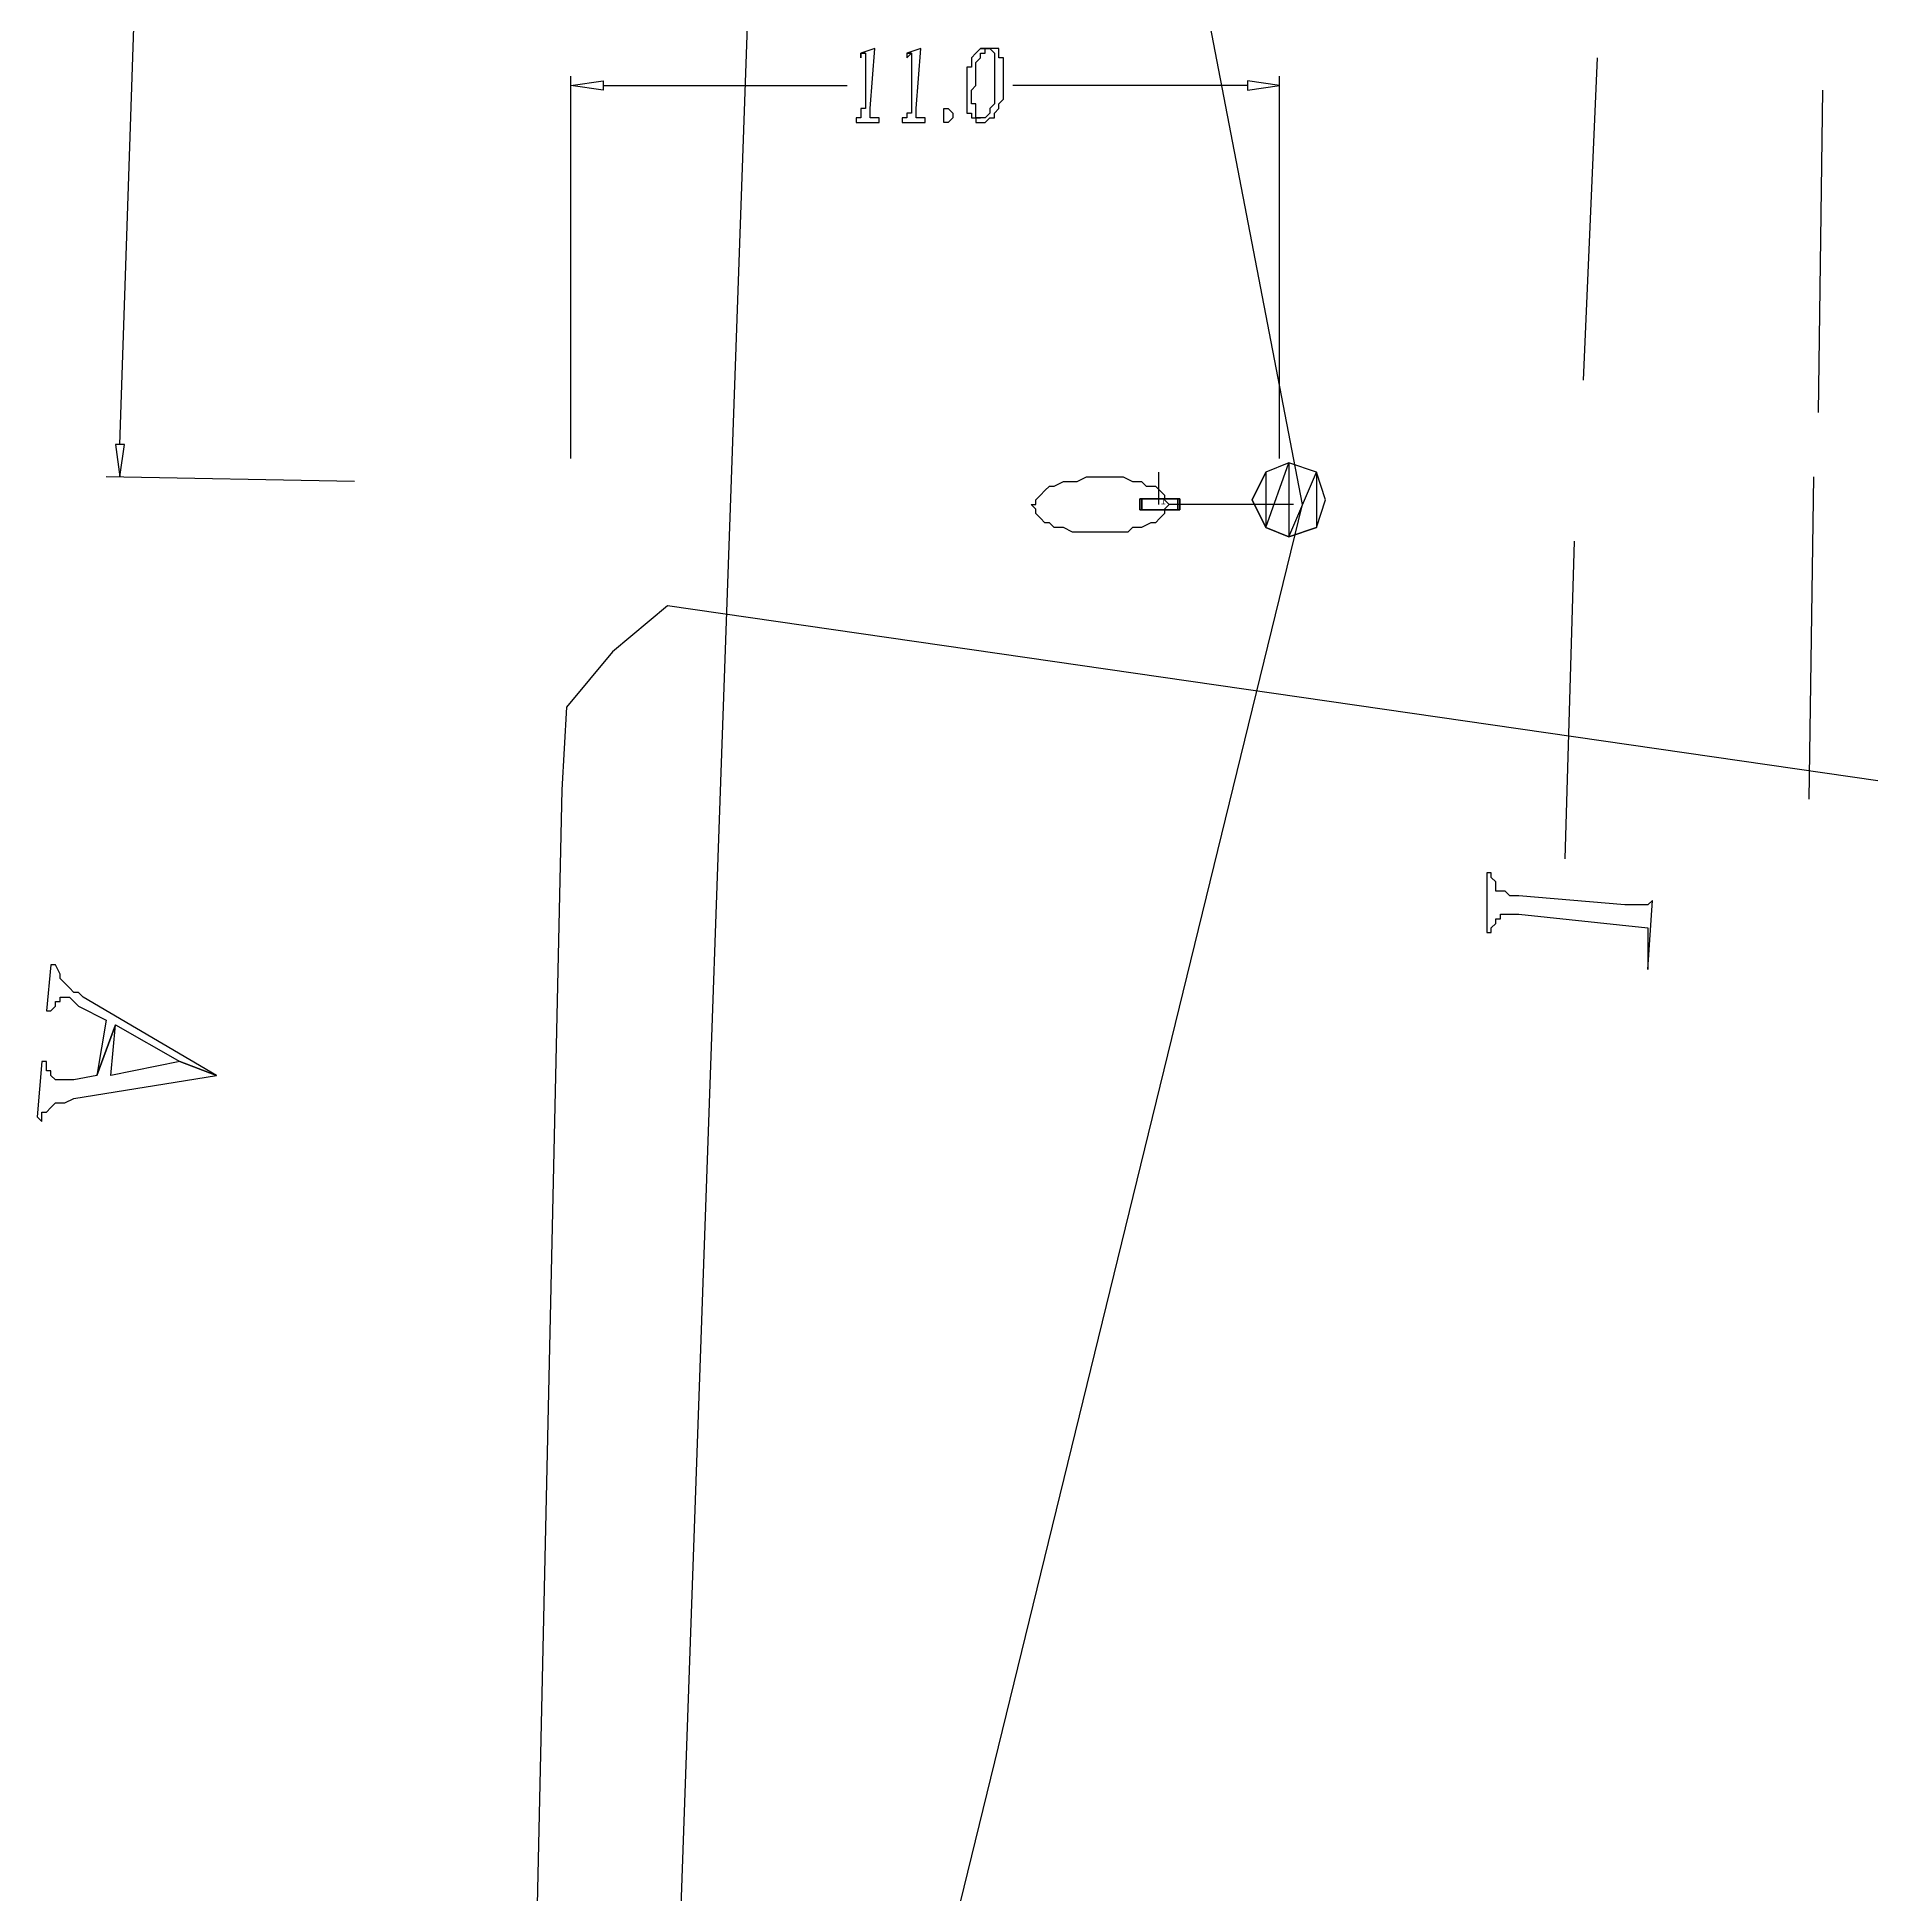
# Model space of a CAD drawing. Extents: x 212106 to 638151, y -1311344 to 1260505.
# Drawn here: x 294247 to 322818, y -645214 to -616393 of the extents above; entities that cross this region are included whole.
import ezdxf

# ---------------------------------------------------------------- set-up
doc = ezdxf.new("R2010")
doc.units = 0
doc.header["$MEASUREMENT"] = 0
for name, color, linetype in [('at_Entity', 7, 'Continuous'), ('DLXLUM01', 3, 'Continuous'), ('DLXLUMEX', 2, 'Continuous'), ('DLXSCENE', 7, 'Continuous')]:
    doc.layers.add(name, color=color, linetype=linetype)

# ---------------------------------------------------------------- blocks, each defined once
blk = doc.blocks.new('*U182')
at = {"color": 1}
blk.add_line((-30, 0), (-30, 500), dxfattribs=at)
for p, q in [((-324, 85), (-324, -85)), ((-295, 85), (-324, 85)), ((-324, 85), (-295, 85)), ((265, 85), (-324, 85)), ((-324, -85), (-324, 85)), ((-324, 85), (265, 85)), ((295, 85), (-295, 85)), ((-295, 85), (-295, -85)), ((-295, -85), (-295, 85)), ((-295, 85), (295, 85)), ((295, 85), (265, 85)), ((265, 85), (295, 85)), ((265, -85), (265, 85)), ((265, 85), (265, -85)), ((295, -85), (295, 85)), ((295, 85), (295, -85)), ((-324, -85), (265, -85)), ((-295, -85), (-324, -85)), ((-324, -85), (-295, -85)), ((265, -85), (-324, -85)), ((-295, -85), (295, -85)), ((295, -85), (-295, -85)), ((265, -85), (295, -85)), ((295, -85), (265, -85))]:
    blk.add_line(p, q)
at = {"layer": 'DLXLUMEX', "color": 7}
blk.add_text('1', height=100, dxfattribs=at).set_placement((0, 0))
blk = doc.blocks.new('*U97')
for p, q in [((-44040, -652238), (-51397, -614097)), ((-54254, -693951), (-44040, -652238))]:
    blk.add_line(p, q)

msp = doc.modelspace()

# ---------------------------------------------------------------- linework, layer by layer
at = {"layer": 'at_Entity', "color": 1}
for p, q in [((312675, -405792), (297176, -846069)), ((294461, -630786), (294390, -631500)), ((294533, -630786), (294461, -630786)), ((294604, -630929), (294533, -630786)), ((294604, -631000), (294604, -630929)), ((294676, -631072), (294604, -631000)), ((294604, -631000), (294604, -631000)), ((294747, -631143), (294676, -631072)), ((294676, -631072), (294676, -631072)), ((294818, -631214), (294747, -631143)), ((294461, -631500), (294533, -631429)), ((294533, -631429), (294533, -631357)), ((294533, -631357), (294604, -631357)), ((294604, -631357), (294604, -631286)), ((294604, -631286), (294676, -631286)), ((294676, -631286), (294676, -631286)), ((294676, -631286), (294747, -631286)), ((294747, -631286), (294818, -631357)), ((294890, -631214), (294818, -631214)), ((294818, -631357), (294890, -631429)), ((294961, -631286), (294890, -631214)), ((294890, -631429), (295318, -631643)), ((297033, -632500), (294961, -631286)), ((294390, -631500), (294461, -631500)), ((294461, -631500), (294461, -631500)), ((295318, -631643), (295176, -632500)), ((295176, -632500), (295461, -631714)), ((295461, -631714), (295176, -632500)), ((295390, -632500), (295461, -631714)), ((295461, -631714), (296461, -632286)), ((294318, -632286), (294247, -633143)), ((294390, -632286), (294318, -632286)), ((294390, -632429), (294390, -632286)), ((296461, -632286), (295390, -632500)), ((296461, -632286), (297033, -632500)), ((297033, -632500), (296461, -632286)), ((294461, -632429), (294390, -632429)), ((294461, -632500), (294461, -632429)), ((294533, -632571), (294461, -632500)), ((294604, -632571), (294533, -632571)), ((294533, -632571), (294533, -632571)), ((294676, -632571), (294604, -632571)), ((294747, -632571), (294676, -632571)), ((294818, -632571), (294747, -632571)), ((295176, -632500), (294818, -632571)), ((294818, -632857), (297033, -632500)), ((294676, -632929), (294818, -632857)), ((294247, -633143), (294318, -633214)), ((294318, -633143), (294318, -633071)), ((294318, -633071), (294390, -633071)), ((294318, -633214), (294318, -633143)), ((294390, -633071), (294461, -633000)), ((294461, -633000), (294533, -632929)), ((294461, -633000), (294461, -633000)), ((294461, -633000), (294461, -633000)), ((294533, -632929), (294604, -632929)), ((294604, -632929), (294676, -632929))]:
    msp.add_line(p, q, dxfattribs=at)
at = {"layer": 'at_Entity', "color": 0}
for p, q in [((295533, -622715), (296104, -605429)), ((307247, -616572), (307032, -616643)), ((307032, -616643), (307032, -616715)), ((307032, -616715), (307032, -616643)), ((307032, -616643), (307104, -616643)), ((307104, -616643), (307032, -616643)), ((307032, -616643), (307104, -616643)), ((307104, -616643), (307104, -616643)), ((307104, -616643), (307104, -616643)), ((307104, -616643), (307104, -616715)), ((307104, -616715), (307104, -616715)), ((307104, -616715), (307104, -616715)), ((307104, -616715), (307104, -616715)), ((307104, -616715), (307104, -616786)), ((307175, -617501), (307247, -616572)), ((307961, -616572), (307747, -616643)), ((307747, -616643), (307747, -616715)), ((307747, -616715), (307818, -616643)), ((307818, -616643), (307747, -616643)), ((307747, -616643), (307818, -616643)), ((307818, -616643), (307818, -616643)), ((307818, -616643), (307818, -616643)), ((307818, -616643), (307818, -616643)), ((307818, -616643), (307818, -616715)), ((307818, -616715), (307818, -616715)), ((307818, -616715), (307818, -616715)), ((307818, -616715), (307818, -616715)), ((307818, -616715), (307818, -616786)), ((307889, -617501), (307961, -616572)), ((308818, -616643), (308747, -616715)), ((308747, -616715), (308747, -616715)), ((308747, -616715), (308747, -616786)), ((308889, -616572), (308818, -616643)), ((308818, -616643), (308818, -616643)), ((308818, -616643), (308818, -616643)), ((308818, -616786), (308889, -616715)), ((309032, -616572), (308889, -616572)), ((308961, -616572), (308889, -616572)), ((308889, -616572), (308889, -616572)), ((308889, -616572), (309032, -616572)), ((308889, -616715), (308889, -616643)), ((308889, -616643), (308889, -616643)), ((308889, -616643), (308961, -616643)), ((308889, -616715), (308889, -616715)), ((308889, -616715), (308889, -616715)), ((308961, -616643), (308961, -616572)), ((308961, -616572), (309032, -616572)), ((309032, -616572), (308961, -616572)), ((308961, -616572), (308961, -616572)), ((308961, -616572), (308961, -616572)), ((308961, -616643), (308961, -616643)), ((309032, -616572), (309032, -616572)), ((309032, -616572), (309032, -616572)), ((309032, -616572), (309104, -616643)), ((309104, -616572), (309032, -616572)), ((309032, -616572), (309032, -616572)), ((309032, -616572), (309032, -616572)), ((309175, -616572), (309104, -616572)), ((309104, -616572), (309104, -616572)), ((309104, -616572), (309104, -616572)), ((309104, -616643), (309104, -616643)), ((309104, -616643), (309104, -616643)), ((309104, -616643), (309104, -616715)), ((309104, -616715), (309104, -616715)), ((309104, -616715), (309104, -616786)), ((309175, -616643), (309175, -616572)), ((309175, -616715), (309175, -616643)), ((309175, -616643), (309175, -616643)), ((309175, -616643), (309175, -616643)), ((309247, -616715), (309175, -616715)), ((309247, -616786), (309247, -616715)), ((309247, -616715), (309247, -616715)), ((318461, -616715), (318246, -621715)), ((302532, -622929), (302532, -617001)), ((307104, -616786), (307104, -616786)), ((307104, -616786), (307104, -616858)), ((307104, -616858), (307104, -616858)), ((307104, -616858), (307104, -617501)), ((307818, -616786), (307818, -616786)), ((307818, -616786), (307818, -616858)), ((307818, -616858), (307818, -616858)), ((307818, -616858), (307818, -617501)), ((308747, -616858), (308675, -616858)), ((308675, -616858), (308675, -616858)), ((308675, -616858), (308675, -616929)), ((308675, -616929), (308675, -616929)), ((308675, -616929), (308675, -617001)), ((308675, -617001), (308675, -617001)), ((308675, -617001), (308675, -617072)), ((308747, -616786), (308747, -616786)), ((308747, -616786), (308747, -616786)), ((308747, -616786), (308747, -616858)), ((308818, -616858), (308818, -616786)), ((308818, -616786), (308818, -616786)), ((308818, -616929), (308818, -616858)), ((308818, -617001), (308818, -616929)), ((308818, -616929), (308818, -616929)), ((308818, -616929), (308818, -616929)), ((308818, -617072), (308818, -617001)), ((308818, -617001), (308818, -617001)), ((309104, -616786), (309104, -616786)), ((309104, -616786), (309104, -616786)), ((309104, -616786), (309104, -616858)), ((309104, -616858), (309104, -616858)), ((309104, -616858), (309104, -616858)), ((309104, -616858), (309104, -616929)), ((309104, -616929), (309104, -616929)), ((309104, -616929), (309104, -617001)), ((309104, -617001), (309104, -617001)), ((309104, -617001), (309104, -617072)), ((309247, -616858), (309247, -616786)), ((309247, -616786), (309247, -616786)), ((309247, -616929), (309247, -616858)), ((309247, -616858), (309247, -616858)), ((309247, -616858), (309247, -616858)), ((309247, -617001), (309247, -616929)), ((309247, -616929), (309247, -616929)), ((309247, -617072), (309247, -617001)), ((309247, -617001), (309247, -617001)), ((313532, -622929), (313532, -617001)), ((302532, -617143), (303032, -617072)), ((303032, -617215), (302532, -617143)), ((303032, -617072), (303032, -617215)), ((303032, -617143), (306818, -617143)), ((308675, -617072), (308675, -617072)), ((308675, -617072), (308675, -617143)), ((308675, -617143), (308675, -617143)), ((308675, -617143), (308675, -617215)), ((308675, -617215), (308675, -617215)), ((308675, -617215), (308675, -617286)), ((308675, -617286), (308675, -617286)), ((308675, -617286), (308675, -617358)), ((308747, -617215), (308818, -617143)), ((308747, -617286), (308747, -617215)), ((308747, -617215), (308747, -617215)), ((308747, -617358), (308747, -617286)), ((308747, -617286), (308747, -617286)), ((308818, -617143), (308818, -617072)), ((308818, -617072), (308818, -617072)), ((308818, -617143), (308818, -617143)), ((309104, -617072), (309104, -617143)), ((309104, -617143), (309104, -617143)), ((309104, -617143), (309104, -617215)), ((309104, -617215), (309104, -617215)), ((309104, -617215), (309104, -617286)), ((309104, -617286), (309104, -617286)), ((309104, -617286), (309104, -617358)), ((309247, -617143), (309247, -617072)), ((309247, -617215), (309247, -617143)), ((309247, -617143), (309247, -617143)), ((309247, -617143), (309247, -617143)), ((309247, -617286), (309247, -617215)), ((309247, -617215), (309247, -617215)), ((309247, -617358), (309247, -617286)), ((309247, -617286), (309247, -617286)), ((313032, -617143), (309389, -617143)), ((313032, -617072), (313032, -617215)), ((313532, -617143), (313032, -617072)), ((313032, -617215), (313532, -617143)), ((321960, -617215), (321889, -622215)), ((307104, -617501), (307032, -617501)), ((307032, -617501), (307032, -617572)), ((307032, -617572), (307032, -617572)), ((307032, -617572), (307032, -617572)), ((307032, -617572), (307032, -617643)), ((307175, -617572), (307175, -617501)), ((307175, -617501), (307175, -617501)), ((307175, -617643), (307175, -617572)), ((307175, -617572), (307175, -617572)), ((307175, -617572), (307175, -617572)), ((307818, -617572), (307747, -617572)), ((307747, -617572), (307747, -617572)), ((307747, -617572), (307747, -617643)), ((307818, -617501), (307818, -617501)), ((307818, -617501), (307818, -617572)), ((307889, -617572), (307889, -617501)), ((307889, -617501), (307889, -617501)), ((307889, -617643), (307889, -617572)), ((307889, -617572), (307889, -617572)), ((307889, -617572), (307889, -617572)), ((308318, -617572), (308318, -617501)), ((308318, -617501), (308389, -617501)), ((308318, -617643), (308318, -617572)), ((308318, -617572), (308318, -617572)), ((308318, -617572), (308318, -617572)), ((308389, -617501), (308461, -617572)), ((308389, -617501), (308389, -617501)), ((308389, -617501), (308389, -617501)), ((308389, -617501), (308389, -617501)), ((308461, -617572), (308461, -617572)), ((308461, -617572), (308461, -617572)), ((308461, -617572), (308461, -617643)), ((308675, -617358), (308675, -617358)), ((308675, -617358), (308675, -617429)), ((308675, -617429), (308675, -617429)), ((308675, -617429), (308675, -617429)), ((308675, -617429), (308675, -617501)), ((308675, -617501), (308675, -617501)), ((308675, -617501), (308675, -617572)), ((308675, -617572), (308747, -617572)), ((308747, -617429), (308747, -617358)), ((308747, -617358), (308747, -617358)), ((308818, -617429), (308747, -617429)), ((308747, -617572), (308747, -617572)), ((308747, -617572), (308747, -617643)), ((308818, -617501), (308818, -617429)), ((308818, -617429), (308818, -617429)), ((308818, -617572), (308818, -617501)), ((308818, -617501), (308818, -617501)), ((308818, -617501), (308818, -617501)), ((308818, -617643), (308818, -617572)), ((308818, -617572), (308818, -617572)), ((309032, -617572), (308961, -617643)), ((309104, -617429), (309032, -617501)), ((309032, -617501), (309032, -617501)), ((309032, -617501), (309032, -617572)), ((309032, -617572), (309032, -617572)), ((309032, -617572), (309032, -617572)), ((309104, -617358), (309104, -617358)), ((309104, -617358), (309104, -617429)), ((309104, -617429), (309104, -617429)), ((309104, -617429), (309104, -617429)), ((309104, -617572), (309175, -617501)), ((309104, -617643), (309104, -617572)), ((309104, -617572), (309104, -617572)), ((309104, -617572), (309104, -617572)), ((309175, -617429), (309247, -617358)), ((309175, -617501), (309175, -617429)), ((309175, -617429), (309175, -617429)), ((309175, -617429), (309175, -617429)), ((309175, -617501), (309175, -617501)), ((309247, -617358), (309247, -617358)), ((309247, -617358), (309247, -617358)), ((307032, -617643), (306961, -617643)), ((306961, -617643), (306961, -617643)), ((306961, -617643), (306961, -617715)), ((306961, -617715), (307318, -617715)), ((307032, -617643), (307032, -617643)), ((307032, -617643), (307032, -617643)), ((307032, -617643), (307032, -617643)), ((307247, -617643), (307175, -617643)), ((307175, -617643), (307175, -617643)), ((307318, -617643), (307247, -617643)), ((307247, -617643), (307247, -617643)), ((307318, -617715), (307318, -617643)), ((307318, -617643), (307318, -617643)), ((307747, -617643), (307675, -617643)), ((307675, -617643), (307675, -617643)), ((307675, -617643), (307675, -617715)), ((307675, -617715), (308032, -617715)), ((307747, -617643), (307747, -617643)), ((307747, -617643), (307747, -617643)), ((307747, -617643), (307747, -617643)), ((307961, -617643), (307889, -617643)), ((308032, -617643), (307961, -617643)), ((307961, -617643), (307961, -617643)), ((307961, -617643), (307961, -617643)), ((308032, -617715), (308032, -617643)), ((308032, -617643), (308032, -617643)), ((308318, -617715), (308318, -617643)), ((308318, -617643), (308318, -617643)), ((308318, -617643), (308318, -617643)), ((308389, -617715), (308318, -617715)), ((308318, -617715), (308318, -617715)), ((308318, -617715), (308318, -617715)), ((308461, -617643), (308389, -617715)), ((308389, -617715), (308389, -617715)), ((308389, -617715), (308389, -617715)), ((308389, -617715), (308389, -617715)), ((308461, -617643), (308461, -617643)), ((308461, -617643), (308461, -617643)), ((308461, -617643), (308461, -617643)), ((308747, -617643), (308747, -617643)), ((308747, -617643), (308818, -617643)), ((308818, -617643), (308889, -617643)), ((308889, -617643), (308818, -617643)), ((308889, -617643), (308818, -617643)), ((308818, -617643), (308818, -617643)), ((308818, -617643), (308818, -617715)), ((308818, -617715), (308818, -617715)), ((308818, -617715), (308889, -617715)), ((308889, -617643), (308889, -617643)), ((308889, -617643), (308889, -617643)), ((308889, -617643), (308889, -617643)), ((308961, -617643), (308889, -617643)), ((308889, -617715), (308889, -617715)), ((308889, -617715), (308889, -617715)), ((308889, -617715), (308961, -617715)), ((308961, -617643), (308961, -617643)), ((308961, -617643), (308961, -617643)), ((308961, -617643), (308961, -617643)), ((308961, -617715), (309032, -617643)), ((308961, -617715), (308961, -617715)), ((308961, -617715), (308961, -617715)), ((309032, -617643), (309032, -617643)), ((309032, -617643), (309032, -617643)), ((309032, -617643), (309104, -617643)), ((295604, -622715), (295461, -622715)), ((295461, -622715), (295533, -623215)), ((295533, -623215), (295604, -622715)), ((313675, -623000), (313318, -623143)), ((313675, -623000), (313318, -623143)), ((313318, -624000), (313675, -623000)), ((313318, -624000), (313675, -623000)), ((313675, -623000), (313318, -623143)), ((313675, -623000), (313318, -623143)), ((313675, -623000), (313318, -623143)), ((313318, -624000), (313675, -623000)), ((313318, -624000), (313675, -623000)), ((313675, -623000), (313318, -623143)), ((314104, -623143), (313675, -623000)), ((314104, -623143), (313675, -623000)), ((313675, -623000), (313675, -624143)), ((313675, -623000), (313675, -624143)), ((314104, -623143), (313675, -623000)), ((314104, -623143), (313675, -623000)), ((314104, -623143), (313675, -623000)), ((313675, -623000), (313675, -624143)), ((313675, -623000), (313675, -624143)), ((314104, -623143), (313675, -623000)), ((299175, -623286), (295318, -623215)), ((309889, -623429), (309961, -623357)), ((309961, -623357), (310032, -623357)), ((310032, -623357), (310175, -623286)), ((310175, -623286), (310318, -623286)), ((310318, -623286), (310389, -623286)), ((310389, -623286), (310532, -623215)), ((310532, -623215), (310675, -623215)), ((310675, -623215), (310818, -623215)), ((310818, -623215), (310961, -623215)), ((310961, -623215), (311104, -623215)), ((311104, -623215), (311246, -623286)), ((311246, -623286), (311389, -623286)), ((311389, -623286), (311461, -623357)), ((311461, -623357), (311604, -623357)), ((311604, -623357), (311675, -623429)), ((313318, -623143), (313104, -623572)), ((313104, -623572), (313318, -623143)), ((313318, -623143), (313104, -623572)), ((313318, -623143), (313104, -623572)), ((313104, -623572), (313318, -623143)), ((313318, -623143), (313104, -623572)), ((313318, -623143), (313318, -624000)), ((313318, -623143), (313318, -624000)), ((313318, -623143), (313318, -624000)), ((313318, -623143), (313318, -624000)), ((313675, -624143), (314104, -623143)), ((313675, -624143), (314104, -623143)), ((313675, -624143), (314104, -623143)), ((313675, -624143), (314104, -623143)), ((314246, -623572), (314104, -623143)), ((314246, -623572), (314104, -623143)), ((314104, -623143), (314104, -624000)), ((314104, -623143), (314104, -624000)), ((314246, -623572), (314104, -623143)), ((314246, -623572), (314104, -623143)), ((314246, -623572), (314104, -623143)), ((314104, -623143), (314104, -624000)), ((314104, -623143), (314104, -624000)), ((314246, -623572), (314104, -623143)), ((321818, -623215), (321746, -628214)), ((309675, -623643), (309747, -623643)), ((309747, -623715), (309675, -623643)), ((309675, -623643), (309675, -623643)), ((309747, -623572), (309818, -623500)), ((309747, -623643), (309747, -623572)), ((309818, -623500), (309889, -623429)), ((311675, -623429), (311746, -623500)), ((311746, -623500), (311746, -623572)), ((311746, -623572), (311818, -623643)), ((311818, -623643), (311746, -623715)), ((313746, -623643), (311818, -623643)), ((313104, -623572), (313318, -624000)), ((313318, -624000), (313104, -623572)), ((313104, -623572), (313318, -624000)), ((313104, -623572), (313318, -624000)), ((313318, -624000), (313104, -623572)), ((313104, -623572), (313318, -624000)), ((314104, -624000), (314246, -623572)), ((314104, -624000), (314246, -623572)), ((314104, -624000), (314246, -623572)), ((314104, -624000), (314246, -623572)), ((314104, -624000), (314246, -623572)), ((314104, -624000), (314246, -623572)), ((309747, -623786), (309747, -623715)), ((309818, -623857), (309747, -623786)), ((309889, -623929), (309818, -623857)), ((309961, -623929), (309889, -623929)), ((310032, -624000), (309961, -623929)), ((311532, -623929), (311389, -624000)), ((311604, -623929), (311532, -623929)), ((311675, -623857), (311604, -623929)), ((311746, -623786), (311675, -623857)), ((311746, -623715), (311746, -623786)), ((310175, -624000), (310032, -624000)), ((310318, -624072), (310175, -624000)), ((310461, -624072), (310318, -624072)), ((310604, -624072), (310461, -624072)), ((310746, -624072), (310604, -624072)), ((310889, -624072), (310746, -624072)), ((311032, -624072), (310889, -624072)), ((311175, -624072), (311032, -624072)), ((311246, -624000), (311175, -624072)), ((311389, -624000), (311246, -624000)), ((313318, -624000), (313675, -624143)), ((313675, -624143), (313318, -624000)), ((313318, -624000), (313675, -624143)), ((313318, -624000), (313675, -624143)), ((313675, -624143), (313318, -624000)), ((313318, -624000), (313675, -624143)), ((313675, -624143), (314104, -624000)), ((314104, -624000), (313675, -624143)), ((313675, -624143), (314104, -624000)), ((313675, -624143), (314104, -624000)), ((314104, -624000), (313675, -624143)), ((313675, -624143), (314104, -624000)), ((313675, -624143), (313675, -624143)), ((313675, -624143), (313675, -624143)), ((313675, -624143), (313675, -624143)), ((318103, -624215), (317961, -629143)), ((304032, -625215), (303175, -625929)), ((322818, -627929), (304032, -625215)), ((303175, -625929), (302461, -626786)), ((302461, -626786), (302390, -628072)), ((302390, -628072), (301961, -647571)), ((316818, -629357), (316746, -629357)), ((316746, -629357), (316746, -630286)), ((316818, -629429), (316818, -629357)), ((316889, -629500), (316818, -629429)), ((316889, -629572), (316889, -629500)), ((316889, -629643), (316889, -629572)), ((316961, -629643), (316889, -629643)), ((316889, -629643), (316889, -629643)), ((317032, -629643), (316961, -629643)), ((317103, -629714), (317032, -629643)), ((317175, -629714), (317103, -629714)), ((317246, -629714), (317175, -629714)), ((318889, -629857), (317246, -629714)), ((316961, -630072), (316961, -630000)), ((316961, -630000), (317032, -630000)), ((317032, -630000), (317103, -630000)), ((317103, -630000), (317246, -630000)), ((317246, -630000), (319246, -630214)), ((319246, -629857), (318889, -629857)), ((319318, -629786), (319246, -629857)), ((319246, -630857), (319318, -629786)), ((319246, -629857), (319246, -629857)), ((316746, -630286), (316818, -630286)), ((316818, -630214), (316889, -630143)), ((316818, -630286), (316818, -630214)), ((316818, -630286), (316818, -630286)), ((316889, -630143), (316889, -630072)), ((316889, -630072), (316889, -630072)), ((316889, -630072), (316961, -630072)), ((319246, -630214), (319246, -630857))]:
    msp.add_line(p, q, dxfattribs=at)

# ---------------------------------------------------------------- block references
at = {"layer": 'DLXLUM01'}
msp.add_blockref('*U182', (311688, -623643), dxfattribs=at)
at = {"layer": 'DLXSCENE'}
msp.add_blockref('*U97', (357928, 28595), dxfattribs=at)

doc.saveas('drawing.dxf')
